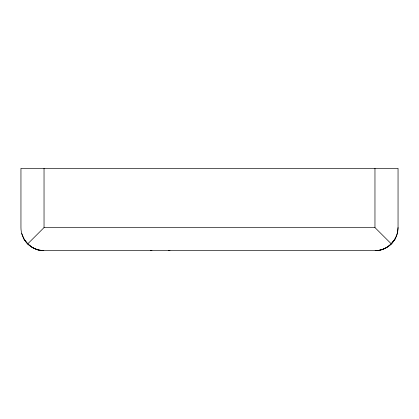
<?xml version="1.0" encoding="UTF-8"?>
<svg xmlns="http://www.w3.org/2000/svg" width="419" height="419" viewBox="0 0 419 419"><rect width="100%" height="100%" fill="white"/><g stroke="black" fill="none" stroke-linecap="round" stroke-linejoin="round"><path stroke-width="0.63" d="M391.336 243.91L394.981 239.129L391.336 243.91A22.757 22.757 0 0 1 375.157 250.672L375.162 250.672C387.486 250.735 398.139 239.867 398.05 227.585L398.05 168.328L20.95 168.328L20.95 227.585C20.856 239.872 31.498 250.766 43.838 250.672L375.162 250.672C385.328 250.635 394.609 243.376 397.264 233.587M397.27 233.561L398.05 227.585M44.037 168.328L44.037 227.585L27.654 243.942L24.019 239.129L21.73 233.561M150.955 250.667L150.625 250.667L151.914 250.667M169.538 250.667L169.868 250.667L168.579 250.667M44.037 227.585L374.963 227.585L391.346 243.931M27.654 243.91L32.394 247.577L37.914 249.897L43.838 250.672C35.751 250.557 28.157 246.058 24.019 239.129M374.963 168.328L374.963 227.585"/></g></svg>
